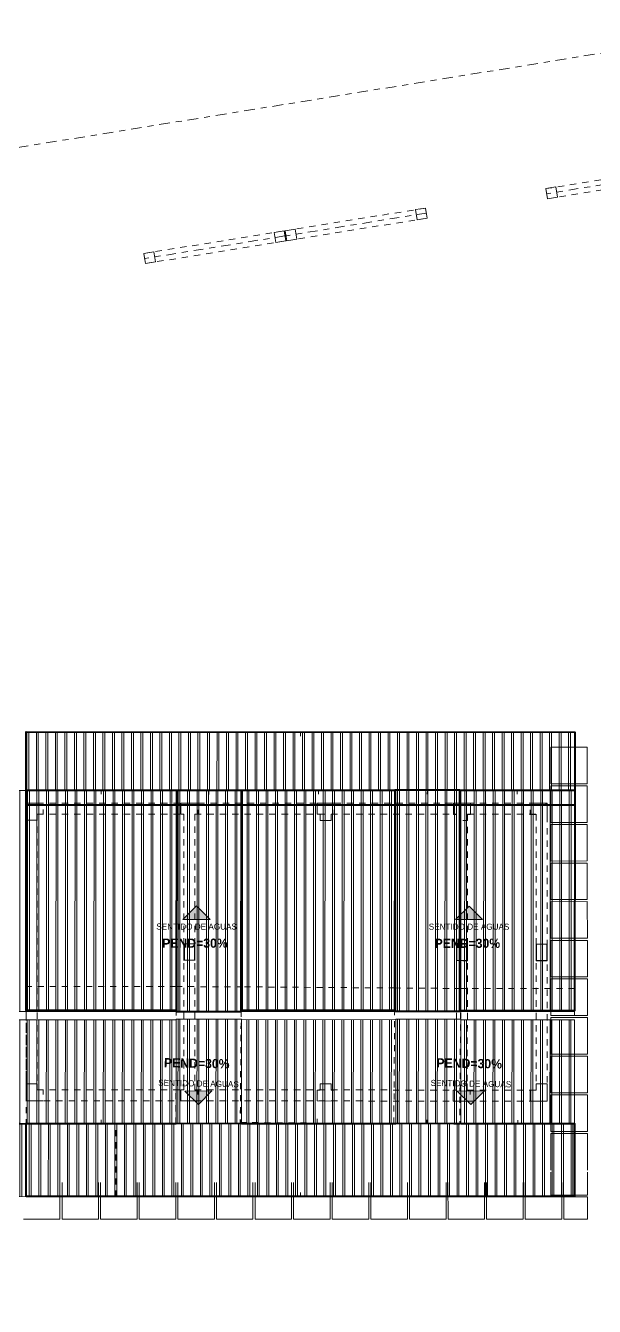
# Model space of a CAD drawing. Header units: inches. Extents: x 1693 to 10990, y 1878 to 5055.
# Drawn here: x 10308.73 to 10318.18, y 4387.6 to 4408.85 of the extents above; entities that cross this region are included whole.
import ezdxf

# ---------------------------------------------------------------- set-up
doc = ezdxf.new("R2010")
doc.units = ezdxf.units.IN
for name, pattern in [('Línea Oculta', [0.15875, 0.105833, -0.052917]), ('Punto & Raya', [0.335139, 0.176389, -0.088194, 0, -0.070556]), ('Punto & Rayas', [0.335139, 0.15875, -0.088194, 0, -0.088194]), ('Rayas Pequeñas', [0.141111, 0.070556, -0.070556])]:
    doc.linetypes.add(name, pattern=pattern)
for name, color, linetype, lineweight, true_color in [('BLOQUE A-COLUMNAS_Pluma_Nº__88', 7, 'Continuous', 20, 0xfd4435), ('BLOQUE A-VIGAS_Pluma_Nº__90', 7, 'Continuous', 5, 0x00bfbf), ('BLOQUE E-MOBILIARIO_Pluma_Nº__167', 7, 'Continuous', 13, 0x6a6a6a), ('CERCO F-COLUMNAS_Pluma_Nº__88', 7, 'Continuous', 20, 0xfd4435), ('CERCO F-VIGAS_Pluma_Nº__69', 7, 'Continuous', 5, 0x71cebe), ('CERCO F-VIGAS_Pluma_Nº__90', 7, 'Continuous', 5, 0x00bfbf), ('Estructura - Forjados_Pluma_Nº__105', 7, 'Continuous', 13, 0xcae6ff), ('Estructura - Forjados_Pluma_Nº__251', 7, 'Continuous', 13, 0x0080c0)]:
    doc.layers.add(name, color=color, linetype=linetype, lineweight=lineweight, true_color=true_color)
for name, color, linetype, lineweight in [('BLOQUE A-ZONAS_Pluma_Nº__1', 7, 'Continuous', 13), ('CUBIERTA CALAMINON Y TRANSLUCIDO_Pluma_Nº__224', 7, 'Continuous', 40), ('CUBIERTA CALAMINON Y TRANSLUCIDO_Pluma_Nº__247', 5, 'Continuous', 13), ('CUBIERTA CALAMINON Y TRANSLUCIDO_Pluma_Nº__249', 5, 'Continuous', 40), ('Estructura - Forjados_Pluma_Nº__101', 252, 'Continuous', 13), ('Estructura - Forjados_Pluma_Nº__141', 7, 'Continuous', 20), ('Estructura - Forjados_Pluma_Nº__222', 7, 'Continuous', 20), ('PROYECC', 10, 'Punto & Raya', 0)]:
    doc.layers.add(name, color=color, linetype=linetype, lineweight=lineweight)
doc.styles.add('Estilo_Generado_1', font='arialbd.ttf')
doc.styles.add('Estilo_Generado_2', font='arial.ttf')

msp = doc.modelspace()

# ---------------------------------------------------------------- hatches: boundary and pattern name
at = {"layer": 'Estructura - Forjados_Pluma_Nº__101', "linetype": 'Continuous', "lineweight": 13}
h = msp.add_hatch(dxfattribs=at)
h.set_pattern_fill('DOBLE_1_4', color=252, scale=0.675042, angle=18.9479, style=0, pattern_type=2)
h.set_pattern_definition([(89.9945, (10306.57201, 4397.99969), (0.1579108, 0.2494676), []), (89.9945, (10306.54043, 4397.9498), (0.1579108, 0.2494676), [])])
h.paths.add_polyline_path([(10308.738, 4396.164), (10308.738, 4397.13), (10317.851, 4397.127), (10317.851, 4396.162)])
h = msp.add_hatch(dxfattribs=at)
h.set_pattern_fill('DOBLE_1_4', color=252, scale=0.675042, angle=18.9479, style=0, pattern_type=2)
h.set_pattern_definition([(89.9945, (10311.4506, 4394.32315), (0.157911, 0.249468), []), (89.9945, (10311.41901, 4394.27326), (0.157911, 0.249468), [])])
h.paths.add_polyline_path([(10311.233, 4392.488), (10311.234, 4396.158), (10312.314, 4396.158), (10312.313, 4392.488)])
h = msp.add_hatch(dxfattribs=at)
h.set_pattern_fill('DOBLE_1_4', color=252, scale=0.675042, angle=18.9479, style=0, pattern_type=2)
h.set_pattern_definition([(89.9945, (10315.09591, 4394.32248), (0.157911, 0.249468), []), (89.9945, (10315.06433, 4394.27258), (0.157911, 0.249468), [])])
h.paths.add_polyline_path([(10314.878, 4392.488), (10314.879, 4396.157), (10315.96, 4396.157), (10315.958, 4392.487)])
h = msp.add_hatch(dxfattribs=at)
h.set_pattern_fill('DOBLE_1_4', color=252, scale=0.675042, angle=18.9479, style=0, pattern_type=2)
h.set_pattern_definition([(269.972, (10311.4496, 4390.52625), (-0.157766, 0.249559), []), (269.972, (10311.41804, 4390.57616), (-0.157766, 0.249559), [])])
h.paths.add_polyline_path([(10311.233, 4392.361), (10311.233, 4390.63), (10312.313, 4390.63), (10312.313, 4392.361)])
h = msp.add_hatch(dxfattribs=at)
h.set_pattern_fill('DOBLE_1_4', color=252, scale=0.675042, angle=18.9479, style=0, pattern_type=2)
h.set_pattern_definition([(269.972, (10315.09491, 4390.52557), (-0.157766, 0.249559), []), (269.972, (10315.06336, 4390.57548), (-0.157766, 0.249559), [])])
h.paths.add_polyline_path([(10314.878, 4392.36), (10314.878, 4390.629), (10315.958, 4390.629), (10315.959, 4392.36)])
h = msp.add_hatch(dxfattribs=at)
h.set_pattern_fill('DOBLE_1_4', color=252, scale=0.675042, angle=18.9479, style=0, pattern_type=2)
h.set_pattern_definition([(89.99445, (10297.77034, 4391.50667), (0.1579108, 0.2494676), []), (89.99445, (10297.73876, 4391.45678), (0.1579108, 0.2494676), [])])
h.paths.add_polyline_path([(10298.732, 4389.422), (10298.733, 4390.637), (10317.849, 4390.632), (10317.849, 4389.417)])
at = {"layer": 'Estructura - Forjados_Pluma_Nº__105', "linetype": 'Continuous', "lineweight": 13, "true_color": 0xcae6ff}
h = msp.add_hatch(dxfattribs=at)
h.set_pattern_fill('DOBLE_1_4', color=254, scale=0.675042, angle=18.9479, style=0, pattern_type=2)
h.set_pattern_definition([(269.9723, (10310.36713, 4390.51796), (-0.157766, 0.249559), []), (269.9723, (10310.33557, 4390.56787), (-0.157766, 0.249559), [])])
h.paths.add_polyline_path([(10306.224, 4392.354), (10306.224, 4390.621), (10311.23, 4390.619), (10311.231, 4392.353)])
h = msp.add_hatch(dxfattribs=at)
h.set_pattern_fill('DOBLE_1_4', color=254, scale=0.675042, angle=18.9479, style=0, pattern_type=2)
h.set_pattern_definition([(269.972, (10314.01484, 4390.51954), (-0.157766, 0.249559), []), (269.972, (10313.98329, 4390.56946), (-0.157766, 0.249559), [])])
h.paths.add_polyline_path([(10312.313, 4392.355), (10312.313, 4390.621), (10314.878, 4390.621), (10314.878, 4392.354)])
h = msp.add_hatch(dxfattribs=at)
h.set_pattern_fill('DOBLE_1_4', color=254, scale=0.675042, angle=18.9479, style=0, pattern_type=2)
h.set_pattern_definition([(269.972, (10316.36658, 4390.51886), (-0.157766, 0.249559), []), (269.972, (10316.33503, 4390.56877), (-0.157766, 0.249559), [])])
h.paths.add_polyline_path([(10315.959, 4392.354), (10315.958, 4390.62), (10317.849, 4390.62), (10317.85, 4392.353)])
at = {"layer": 'Estructura - Forjados_Pluma_Nº__141', "linetype": 'Continuous', "lineweight": 20}
for points in [[(10311.342, 4394.016), (10311.568, 4394.242), (10311.794, 4394.016)], [(10315.868, 4394.014), (10316.095, 4394.24), (10316.321, 4394.014)], [(10311.372, 4391.17), (10311.601, 4390.947), (10311.824, 4391.176)], [(10315.898, 4391.168), (10316.127, 4390.945), (10316.35, 4391.175)]]:
    msp.add_hatch(color=7, dxfattribs=at).paths.add_polyline_path(points)
at = {"layer": 'Estructura - Forjados_Pluma_Nº__251', "linetype": 'Continuous', "lineweight": 13, "true_color": 0x0080c0}
h = msp.add_hatch(dxfattribs=at)
h.set_pattern_fill('DOBLE_1_4', color=142, scale=0.675042, angle=18.9479, style=0, pattern_type=2)
h.set_pattern_definition([(89.9945, (10310.37053, 4394.32325), (0.157911, 0.2494676), []), (89.9945, (10310.33895, 4394.27336), (0.157911, 0.2494676), [])])
h.paths.add_polyline_path([(10306.224, 4392.49), (10306.225, 4396.159), (10311.234, 4396.158), (10311.233, 4392.488)])
h = msp.add_hatch(dxfattribs=at)
h.set_pattern_fill('DOBLE_1_4', color=142, scale=0.675042, angle=18.9479, style=0, pattern_type=2)
h.set_pattern_definition([(89.9945, (10314.01825, 4394.32484), (0.157911, 0.249468), []), (89.9945, (10313.98666, 4394.27494), (0.157911, 0.249468), [])])
h.paths.add_polyline_path([(10312.324, 4392.491), (10312.325, 4396.16), (10314.882, 4396.159), (10314.881, 4392.49)])
h = msp.add_hatch(dxfattribs=at)
h.set_pattern_fill('DOBLE_1_4', color=142, scale=0.675042, angle=18.9479, style=0, pattern_type=2)
h.set_pattern_definition([(89.9945, (10316.36999, 4394.32415), (0.157911, 0.249468), []), (89.9945, (10316.3384, 4394.27426), (0.157911, 0.249468), [])])
h.paths.add_polyline_path([(10315.958, 4392.489), (10315.959, 4396.159), (10317.851, 4396.159), (10317.85, 4392.489)])

# ---------------------------------------------------------------- linework, layer by layer
at = {"layer": 'BLOQUE A-COLUMNAS_Pluma_Nº__88', "color": 20, "linetype": 'Continuous', "lineweight": 20, "true_color": 0xfd4435}
for points in [[(10309.021, 4395.948), (10308.738, 4395.948), (10308.738, 4395.664), (10308.92, 4395.664), (10308.92, 4395.765), (10309.021, 4395.765), (10309.021, 4395.84)], [(10311.593, 4395.946), (10311.309, 4395.946), (10311.309, 4395.764), (10311.36, 4395.764), (10311.36, 4395.663)], [(10313.856, 4395.946), (10313.572, 4395.946), (10313.572, 4395.763), (10313.623, 4395.763), (10313.623, 4395.662), (10313.805, 4395.662), (10313.805, 4395.763), (10313.856, 4395.763), (10313.856, 4395.838)], [(10315.994, 4395.661), (10316.068, 4395.661), (10316.068, 4395.762), (10316.119, 4395.762), (10316.119, 4395.945), (10315.835, 4395.945), (10315.835, 4395.762), (10315.886, 4395.762), (10315.886, 4395.662)], [(10317.395, 4395.661), (10317.395, 4395.945), (10317.111, 4395.945)], [(10311.542, 4395.663), (10311.542, 4395.764), (10311.593, 4395.764), (10311.593, 4395.839)], [(10317.111, 4395.837), (10317.111, 4395.762), (10317.212, 4395.762), (10317.212, 4395.661)], [(10311.359, 4393.618), (10311.359, 4393.334)], [(10311.541, 4393.334), (10311.541, 4393.618)], [(10315.993, 4393.332), (10316.068, 4393.332), (10316.068, 4393.616), (10315.885, 4393.616), (10315.885, 4393.332)], [(10317.212, 4393.616), (10317.212, 4393.332), (10317.394, 4393.332), (10317.394, 4393.616)], [(10309.02, 4391.114), (10309.02, 4391.189), (10308.919, 4391.189), (10308.919, 4391.29), (10308.737, 4391.29), (10308.737, 4391.006), (10309.02, 4391.006)], [(10311.359, 4391.289), (10311.358, 4391.289), (10311.358, 4391.188), (10311.308, 4391.188), (10311.308, 4391.005), (10311.591, 4391.005), (10311.591, 4391.006)], [(10311.591, 4391.114), (10311.591, 4391.187), (10311.54, 4391.187), (10311.541, 4391.289)], [(10313.854, 4391.113), (10313.854, 4391.187), (10313.804, 4391.187), (10313.804, 4391.288), (10313.621, 4391.288), (10313.621, 4391.187), (10313.571, 4391.187), (10313.571, 4391.005), (10313.854, 4391.004), (10313.854, 4391.005)], [(10315.885, 4391.287), (10315.884, 4391.287), (10315.884, 4391.186), (10315.834, 4391.186), (10315.834, 4391.004), (10316.117, 4391.004), (10316.117, 4391.004)], [(10316.117, 4391.112), (10316.117, 4391.186), (10316.067, 4391.186), (10316.067, 4391.287), (10315.993, 4391.287)]]:
    msp.add_lwpolyline(points, dxfattribs=at)
for points in [[(10311.366, 4393.341), (10311.535, 4393.341), (10311.535, 4393.611), (10311.366, 4393.611)], [(10315.892, 4393.339), (10316.061, 4393.339), (10316.061, 4393.609), (10315.892, 4393.609)], [(10317.218, 4393.339), (10317.387, 4393.339), (10317.387, 4393.609), (10317.219, 4393.609)], [(10317.109, 4391.003), (10317.393, 4391.003), (10317.393, 4391.287), (10317.211, 4391.287), (10317.211, 4391.185), (10317.11, 4391.186)]]:
    msp.add_lwpolyline(points, close=True, dxfattribs=at)
at = {"layer": 'BLOQUE A-VIGAS_Pluma_Nº__90', "color": 132, "linetype": 'Línea Oculta', "lineweight": 5, "true_color": 0x00bfbf}
for p, q in [((10308.738, 4395.948), (10308.737, 4391.006)), ((10308.738, 4395.948), (10308.92, 4395.948)), ((10308.92, 4395.948), (10308.92, 4395.947)), ((10308.92, 4395.947), (10315.977, 4395.945)), ((10315.977, 4395.945), (10316.068, 4395.945)), ((10316.068, 4395.945), (10317.367, 4395.945)), ((10317.367, 4395.944), (10317.367, 4395.945)), ((10317.367, 4395.944), (10317.394, 4395.944)), ((10317.394, 4395.944), (10317.393, 4391.003)), ((10308.92, 4395.765), (10308.919, 4391.189)), ((10308.92, 4395.765), (10311.36, 4395.764)), ((10311.36, 4395.764), (10311.359, 4391.188)), ((10311.542, 4395.764), (10311.541, 4391.188)), ((10311.542, 4395.764), (10315.886, 4395.763)), ((10315.886, 4395.763), (10315.885, 4391.187)), ((10316.068, 4395.763), (10316.067, 4391.186)), ((10316.068, 4395.763), (10317.212, 4395.763)), ((10317.212, 4395.763), (10317.211, 4391.186)), ((10308.737, 4391.006), (10308.828, 4391.006)), ((10308.827, 4391.006), (10311.359, 4391.006)), ((10308.919, 4391.189), (10311.359, 4391.188)), ((10311.359, 4391.006), (10311.359, 4391.005)), ((10311.359, 4391.005), (10311.541, 4391.005)), ((10311.541, 4391.188), (10315.885, 4391.187)), ((10311.541, 4391.006), (10315.885, 4391.004)), ((10311.541, 4391.006), (10311.541, 4391.005)), ((10315.885, 4391.004), (10315.885, 4391.004)), ((10315.885, 4391.004), (10316.067, 4391.004)), ((10316.067, 4391.186), (10317.211, 4391.186)), ((10316.067, 4391.004), (10317.211, 4391.004)), ((10316.067, 4391.004), (10316.067, 4391.004)), ((10317.211, 4391.004), (10317.211, 4391.003)), ((10317.211, 4391.003), (10317.393, 4391.003))]:
    msp.add_line(p, q, dxfattribs=at)
at = {"layer": 'BLOQUE E-MOBILIARIO_Pluma_Nº__167', "color": 251, "linetype": 'Continuous', "lineweight": 13, "true_color": 0x6a6a6a}
for p, q in [((10318.06, 4396.878), (10317.452, 4396.877)), ((10317.452, 4396.877), (10317.452, 4396.27)), ((10318.06, 4396.27), (10318.06, 4396.878)), ((10317.452, 4396.27), (10318.06, 4396.27)), ((10318.06, 4396.236), (10317.452, 4396.236)), ((10317.452, 4396.236), (10317.452, 4395.629)), ((10318.06, 4395.629), (10318.06, 4396.236)), ((10317.452, 4395.629), (10318.06, 4395.629)), ((10318.06, 4395.595), (10317.452, 4395.595)), ((10317.452, 4395.595), (10317.453, 4394.987)), ((10318.06, 4394.988), (10318.06, 4395.595)), ((10317.453, 4394.987), (10318.06, 4394.988)), ((10318.06, 4394.954), (10317.453, 4394.954)), ((10317.453, 4394.954), (10317.453, 4394.346)), ((10318.06, 4394.346), (10318.06, 4394.954)), ((10317.453, 4394.346), (10318.06, 4394.346)), ((10318.06, 4394.313), (10317.453, 4394.312)), ((10317.453, 4394.312), (10317.453, 4393.705)), ((10318.061, 4393.705), (10318.06, 4394.313)), ((10317.453, 4393.705), (10318.061, 4393.705)), ((10318.061, 4393.671), (10317.453, 4393.671)), ((10317.453, 4393.671), (10317.453, 4393.064)), ((10318.061, 4393.064), (10318.061, 4393.671)), ((10317.453, 4393.064), (10318.061, 4393.064)), ((10318.061, 4393.03), (10317.453, 4393.03)), ((10317.453, 4393.03), (10317.453, 4392.422)), ((10318.061, 4392.422), (10318.061, 4393.03)), ((10317.453, 4392.422), (10318.061, 4392.422)), ((10318.061, 4392.389), (10317.453, 4392.388)), ((10317.453, 4392.388), (10317.454, 4391.781)), ((10318.061, 4391.781), (10318.061, 4392.389)), ((10317.454, 4391.781), (10318.061, 4391.781)), ((10318.061, 4391.747), (10317.454, 4391.747)), ((10317.454, 4391.747), (10317.454, 4391.14)), ((10318.061, 4391.14), (10318.061, 4391.747)), ((10317.454, 4391.14), (10318.061, 4391.14)), ((10318.061, 4391.106), (10317.454, 4391.106)), ((10317.454, 4391.106), (10317.454, 4390.498)), ((10318.062, 4390.499), (10318.061, 4391.106)), ((10317.454, 4390.498), (10318.062, 4390.499)), ((10318.062, 4390.465), (10317.454, 4390.465)), ((10317.454, 4390.465), (10317.454, 4389.857)), ((10318.062, 4389.857), (10318.062, 4390.465)), ((10317.454, 4389.823), (10317.454, 4389.444)), ((10318.062, 4389.444), (10318.062, 4389.823)), ((10309.3, 4389.044), (10309.3, 4389.651)), ((10309.334, 4389.651), (10309.334, 4389.044)), ((10309.941, 4389.044), (10309.941, 4389.651)), ((10309.975, 4389.651), (10309.975, 4389.044)), ((10310.583, 4389.044), (10310.582, 4389.652)), ((10310.616, 4389.652), (10310.616, 4389.044)), ((10311.224, 4389.044), (10311.224, 4389.652)), ((10311.257, 4389.652), (10311.258, 4389.044)), ((10311.865, 4389.044), (10311.865, 4389.652)), ((10311.899, 4389.652), (10311.899, 4389.044)), ((10312.506, 4389.045), (10312.506, 4389.652)), ((10312.54, 4389.652), (10312.54, 4389.045)), ((10313.148, 4389.045), (10313.148, 4389.652)), ((10313.181, 4389.652), (10313.181, 4389.045)), ((10313.789, 4389.045), (10313.789, 4389.653)), ((10313.823, 4389.653), (10313.823, 4389.045)), ((10314.43, 4389.045), (10314.43, 4389.653)), ((10314.464, 4389.653), (10314.464, 4389.045)), ((10315.072, 4389.045), (10315.071, 4389.653)), ((10315.105, 4389.653), (10315.105, 4389.045)), ((10315.713, 4389.046), (10315.713, 4389.653)), ((10315.746, 4389.653), (10315.747, 4389.046)), ((10316.354, 4389.046), (10316.354, 4389.653)), ((10316.388, 4389.653), (10316.388, 4389.046)), ((10316.995, 4389.046), (10316.995, 4389.654)), ((10317.029, 4389.654), (10317.029, 4389.046)), ((10317.637, 4389.046), (10317.637, 4389.654)), ((10317.454, 4389.444), (10318.062, 4389.444)), ((10318.062, 4389.412), (10317.67, 4389.412)), ((10317.67, 4389.412), (10317.67, 4389.046)), ((10318.062, 4389.046), (10318.062, 4389.412)), ((10308.692, 4389.043), (10309.3, 4389.044)), ((10309.334, 4389.044), (10309.941, 4389.044)), ((10309.975, 4389.044), (10310.583, 4389.044)), ((10310.616, 4389.044), (10311.224, 4389.044)), ((10311.258, 4389.044), (10311.865, 4389.044)), ((10311.899, 4389.044), (10312.506, 4389.045)), ((10312.54, 4389.045), (10313.148, 4389.045)), ((10313.181, 4389.045), (10313.789, 4389.045)), ((10313.823, 4389.045), (10314.43, 4389.045)), ((10314.464, 4389.045), (10315.072, 4389.045)), ((10315.105, 4389.045), (10315.713, 4389.046)), ((10315.747, 4389.046), (10316.354, 4389.046)), ((10316.388, 4389.046), (10316.995, 4389.046)), ((10317.029, 4389.046), (10317.637, 4389.046)), ((10317.67, 4389.046), (10318.062, 4389.046))]:
    msp.add_line(p, q, dxfattribs=at)
at = {"layer": 'CERCO F-COLUMNAS_Pluma_Nº__88', "color": 20, "linetype": 'Continuous', "lineweight": 20, "true_color": 0xfd4435}
for points in [[(10317.567, 4406.006), (10317.4, 4405.979), (10317.374, 4406.146), (10317.54, 4406.173)], [(10315.401, 4405.657), (10315.235, 4405.63), (10315.208, 4405.797), (10315.374, 4405.823)], [(10313.235, 4405.308), (10313.069, 4405.281), (10313.042, 4405.447), (10313.208, 4405.474)], [(10313.052, 4405.278), (10312.885, 4405.251), (10312.858, 4405.418), (10313.025, 4405.445)], [(10310.886, 4404.929), (10310.719, 4404.902), (10310.693, 4405.069), (10310.859, 4405.096)]]:
    msp.add_lwpolyline(points, close=True, dxfattribs=at)
at = {"layer": 'CERCO F-VIGAS_Pluma_Nº__69', "color": 123, "linetype": 'Punto & Rayas', "lineweight": 5, "true_color": 0x71cebe}
for p, q in [((10319.72, 4406.439), (10317.387, 4406.062)), ((10315.388, 4405.74), (10313.055, 4405.364)), ((10313.038, 4405.361), (10310.706, 4404.985))]:
    msp.add_line(p, q, dxfattribs=at)
at = {"layer": 'CERCO F-VIGAS_Pluma_Nº__90', "color": 132, "linetype": 'Línea Oculta', "lineweight": 5, "true_color": 0x00bfbf}
for p, q in [((10319.706, 4406.522), (10317.374, 4406.146)), ((10319.733, 4406.355), (10317.4, 4405.979)), ((10317.374, 4406.146), (10317.4, 4405.979)), ((10315.374, 4405.823), (10313.042, 4405.447)), ((10315.374, 4405.823), (10315.401, 4405.657)), ((10315.401, 4405.657), (10313.069, 4405.281)), ((10313.025, 4405.445), (10310.693, 4405.069)), ((10313.052, 4405.278), (10310.719, 4404.902)), ((10313.025, 4405.445), (10313.052, 4405.278)), ((10313.042, 4405.447), (10313.069, 4405.281)), ((10310.693, 4405.069), (10310.719, 4404.902))]:
    msp.add_line(p, q, dxfattribs=at)
at = {"layer": 'CUBIERTA CALAMINON Y TRANSLUCIDO_Pluma_Nº__224', "color": 7, "linetype": 'Continuous', "lineweight": 40}
for points in [[(10311.234, 4396.163), (10311.234, 4396.163), (10311.233, 4392.505), (10311.233, 4392.505), (10308.737, 4392.505), (10308.737, 4392.505), (10308.738, 4396.164), (10308.738, 4396.164)], [(10311.234, 4396.158), (10311.234, 4396.158), (10311.232, 4392.489), (10311.232, 4392.489), (10312.312, 4392.488), (10312.312, 4392.488), (10312.314, 4396.158), (10312.314, 4396.158)], [(10314.864, 4396.163), (10314.864, 4396.163), (10314.864, 4392.504), (10314.863, 4392.504), (10312.324, 4392.504), (10312.324, 4392.504), (10312.324, 4396.163), (10312.324, 4396.163)], [(10314.863, 4396.163), (10314.862, 4396.163), (10314.86, 4392.493), (10314.86, 4392.493), (10315.94, 4392.493), (10315.94, 4392.493), (10315.943, 4396.162), (10315.942, 4396.162)], [(10317.851, 4396.162), (10317.851, 4396.162), (10317.85, 4392.503), (10317.85, 4392.503), (10315.942, 4392.504), (10315.942, 4392.504), (10315.943, 4396.162), (10315.943, 4396.162)], [(10308.736, 4389.42), (10308.736, 4389.42), (10308.736, 4390.635), (10308.736, 4390.635), (10317.85, 4390.633), (10317.85, 4390.633), (10317.85, 4389.418), (10317.849, 4389.418)]]:
    msp.add_lwpolyline(points, close=True, dxfattribs=at)
at = {"layer": 'CUBIERTA CALAMINON Y TRANSLUCIDO_Pluma_Nº__247', "color": 5, "linetype": 'Rayas Pequeñas', "lineweight": 13}
for p, q in [((10313.294, 4397.128), (10313.294, 4397.061)), ((10309.986, 4396.163), (10309.986, 4396.096)), ((10311.774, 4396.158), (10311.774, 4396.091)), ((10313.594, 4396.163), (10313.594, 4396.095)), ((10315.403, 4396.163), (10315.402, 4396.095)), ((10316.897, 4396.162), (10316.897, 4396.095)), ((10309.985, 4390.623), (10309.985, 4390.69)), ((10311.766, 4390.631), (10311.766, 4390.699)), ((10313.571, 4390.639), (10313.571, 4390.706)), ((10315.394, 4390.626), (10315.394, 4390.693)), ((10316.904, 4390.621), (10316.904, 4390.689)), ((10313.293, 4389.419), (10313.293, 4389.486))]:
    msp.add_line(p, q, dxfattribs=at)
for points in [[(10311.233, 4390.623), (10311.233, 4390.623), (10311.233, 4392.903), (10311.233, 4392.903), (10308.737, 4392.904), (10308.737, 4392.904), (10308.736, 4390.623), (10308.737, 4390.623)], [(10311.226, 4390.633), (10311.226, 4390.633), (10311.232, 4392.903), (10311.232, 4392.903), (10312.312, 4392.9), (10312.312, 4392.9), (10312.306, 4390.63), (10312.306, 4390.63)], [(10314.846, 4390.629), (10314.846, 4390.629), (10314.863, 4392.88), (10314.863, 4392.88), (10312.313, 4392.9), (10312.312, 4392.9), (10312.295, 4390.649), (10312.295, 4390.649)], [(10314.846, 4390.63), (10314.846, 4390.63), (10314.863, 4392.88), (10314.863, 4392.88), (10315.958, 4392.872), (10315.958, 4392.872), (10315.941, 4390.622), (10315.941, 4390.622)], [(10317.849, 4390.621), (10317.85, 4390.621), (10317.85, 4392.872), (10317.85, 4392.872), (10315.959, 4392.872), (10315.958, 4392.872), (10315.958, 4390.622), (10315.958, 4390.622)], [(10310.229, 4389.419), (10310.229, 4389.419), (10310.229, 4390.634), (10310.229, 4390.634), (10298.733, 4390.637), (10298.733, 4390.637), (10298.732, 4389.422), (10298.733, 4389.422)]]:
    msp.add_lwpolyline(points, close=True, dxfattribs=at)
at = {"layer": 'CUBIERTA CALAMINON Y TRANSLUCIDO_Pluma_Nº__249', "color": 5, "linetype": 'Continuous', "lineweight": 40}
msp.add_lwpolyline([(10317.851, 4397.127), (10317.851, 4397.127), (10317.851, 4395.912), (10317.851, 4395.912), (10308.738, 4395.914), (10308.738, 4395.914), (10308.738, 4397.129), (10308.738, 4397.129)], close=True, dxfattribs=at)
at = {"layer": 'Estructura - Forjados_Pluma_Nº__222', "color": 7, "linetype": 'Continuous', "lineweight": 20, "flags": 128}
for points in [[(10308.738, 4396.164), (10308.738, 4397.13), (10317.851, 4397.127), (10317.851, 4396.162)], [(10306.224, 4392.49), (10306.225, 4396.159), (10311.234, 4396.158), (10311.233, 4392.488)], [(10311.233, 4392.488), (10311.234, 4396.158), (10312.314, 4396.158), (10312.313, 4392.488)], [(10312.324, 4392.491), (10312.325, 4396.16), (10314.882, 4396.159), (10314.881, 4392.49)], [(10314.878, 4392.488), (10314.879, 4396.157), (10315.96, 4396.157), (10315.958, 4392.487)], [(10315.958, 4392.489), (10315.959, 4396.159), (10317.851, 4396.159), (10317.85, 4392.489)], [(10311.342, 4394.016), (10311.568, 4394.242), (10311.794, 4394.016)], [(10315.868, 4394.014), (10316.095, 4394.24), (10316.321, 4394.014)], [(10306.224, 4392.354), (10306.224, 4390.621), (10311.23, 4390.619), (10311.231, 4392.353)], [(10311.233, 4392.361), (10311.233, 4390.63), (10312.313, 4390.63), (10312.313, 4392.361)], [(10312.313, 4392.355), (10312.313, 4390.621), (10314.878, 4390.621), (10314.878, 4392.354)], [(10314.878, 4392.36), (10314.878, 4390.629), (10315.958, 4390.629), (10315.959, 4392.36)], [(10315.959, 4392.354), (10315.958, 4390.62), (10317.849, 4390.62), (10317.85, 4392.353)], [(10311.372, 4391.17), (10311.601, 4390.947), (10311.824, 4391.176)], [(10315.898, 4391.168), (10316.127, 4390.945), (10316.35, 4391.175)], [(10298.732, 4389.422), (10298.733, 4390.637), (10317.849, 4390.632), (10317.849, 4389.417)]]:
    msp.add_lwpolyline(points, close=True, dxfattribs=at)
at = {"layer": 'PROYECC', "flags": 128}
msp.add_lwpolyline([(10321.734, 4336.093), (10321.126, 4408.851), (10257.755, 4398.616), (10257.754, 4363.711), (10292.558, 4360.827), (10290.711, 4338.7)], close=True, dxfattribs=at)

# ---------------------------------------------------------------- texts
at = {"layer": 'BLOQUE A-ZONAS_Pluma_Nº__1', "color": 7, "linetype": 'Continuous', "lineweight": 13, "attachment_point": 2}
for s, insert, char_height, rotation, style in [('\\A1;{\\pqc;\\fCentury Gothic|b0|i0|c0|p34;SENTIDO DE AGUAS}', (10311.57, 4393.95), 0.10126, 359.9807, 'Estilo_Generado_2'), ('\\A1;{\\pqc;\\fCentury Gothic|b0|i0|c0|p34;SENTIDO DE AGUAS}', (10316.096, 4393.948), 0.10126, 359.9807, 'Estilo_Generado_2'), ('\\A1;{\\pqc;\\fCentury Gothic|b1|i0|c0|p34;PEND=30%}', (10311.542, 4393.7), 0.15188, 359.9807, 'Estilo_Generado_1'), ('\\A1;{\\pqc;\\fCentury Gothic|b1|i0|c0|p34;PEND=30%}', (10316.068, 4393.698), 0.15188, 359.9807, 'Estilo_Generado_1'), ('\\A1;{\\pqc;\\fCentury Gothic|b1|i0|c0|p34;PEND=30%}', (10311.574, 4391.707), 0.15188, 358.9479, 'Estilo_Generado_1'), ('\\A1;{\\pqc;\\fCentury Gothic|b1|i0|c0|p34;PEND=30%}', (10316.1, 4391.705), 0.15188, 358.9479, 'Estilo_Generado_1'), ('\\A1;{\\pqc;\\fCentury Gothic|b0|i0|c0|p34;SENTIDO DE AGUAS}', (10311.602, 4391.346), 0.10126, 358.9479, 'Estilo_Generado_2'), ('\\A1;{\\pqc;\\fCentury Gothic|b0|i0|c0|p34;SENTIDO DE AGUAS}', (10316.128, 4391.344), 0.10126, 358.9479, 'Estilo_Generado_2')]:
    msp.add_mtext(s, dxfattribs=dict(at, insert=insert, char_height=char_height, rotation=rotation, style=style))

doc.saveas('drawing.dxf')
